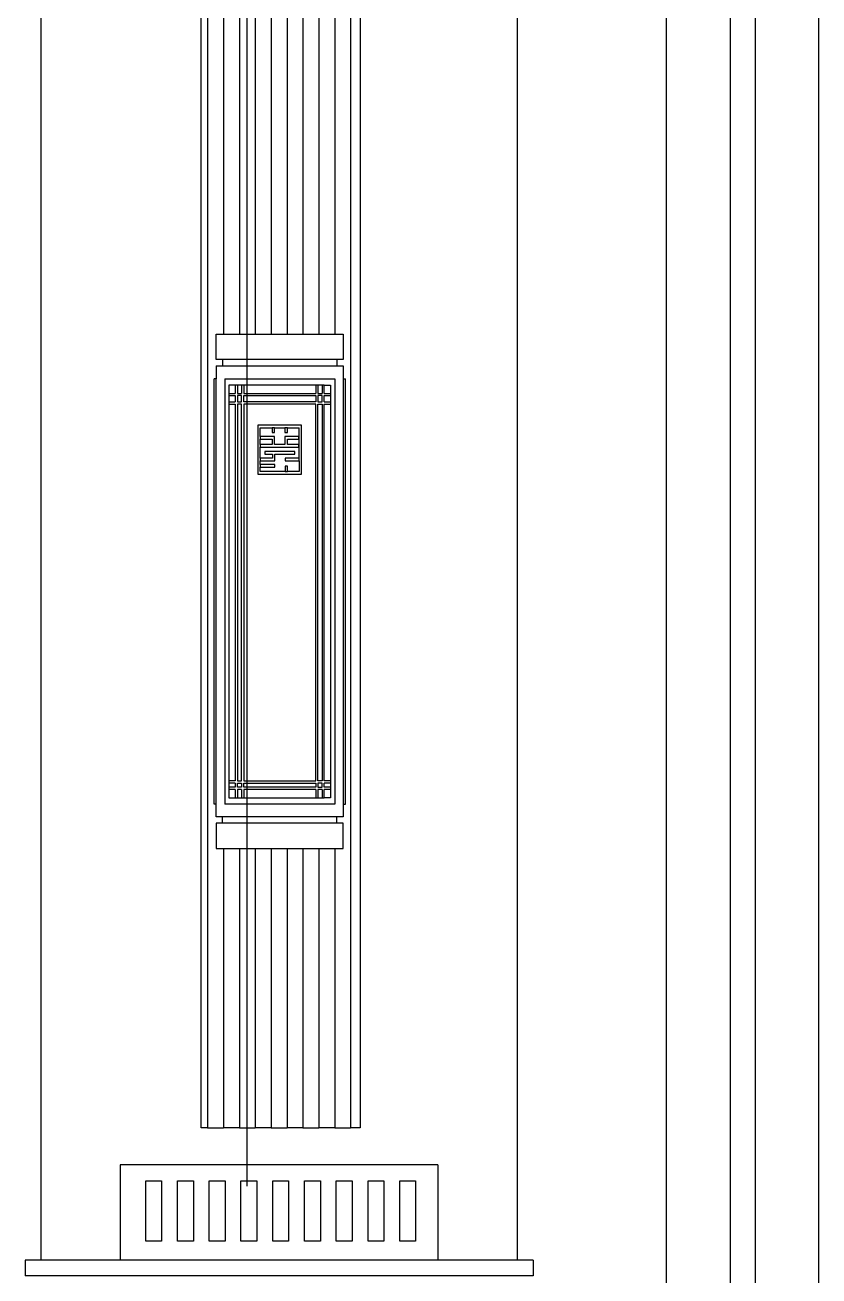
# Model space of a CAD drawing. Extents: x 44111 to 90315, y 4379 to 151689.
# Drawn here: x 65003 to 66253, y 132799 to 134769 of the extents above; entities that cross this region are included whole.
import ezdxf

# ---------------------------------------------------------------- set-up
doc = ezdxf.new("R2010")
doc.units = 0
doc.header["$LTSCALE"] = 1000
doc.header["$MEASUREMENT"] = 0
doc.linetypes.add('DOTE', pattern=[2.42, 2, -0.2, 0.02, -0.2])
for name, color, linetype in [('A-DOTE', 1, 'DOTE'), ('A-立面外墙材料填充', 8, 'Continuous'), ('A-立面看线', 50, 'Continuous')]:
    doc.layers.add(name, color=color, linetype=linetype)

msp = doc.modelspace()

# ---------------------------------------------------------------- linework, layer by layer
at = {"layer": 'A-DOTE'}
msp.add_line((65353.5, 130520.4), (65353.5, 142869.2), dxfattribs=at)
at = {"layer": 'A-立面外墙材料填充'}
for p, q in [((65281, 133032.2), (65281, 136625.6)), ((65291, 136625.6), (65291, 133032.2)), ((65516, 136625.6), (65516, 133032.2)), ((65531, 136625.6), (65531, 133032.2)), ((65316, 136388.3), (65316, 134282)), ((65491, 136383.1), (65491, 134282)), ((65341, 136362), (65341, 134282)), ((65466, 136356.7), (65466, 134282)), ((65366, 136335.7), (65366, 134282)), ((65441, 136330.4), (65441, 134282)), ((65391, 136309.4), (65391, 134282)), ((65416, 136304.1), (65416, 134282)), ((65304.5, 134242), (65304.5, 134282)), ((65304.5, 134282), (65316, 134282)), ((65316, 134282), (65341, 134282)), ((65341, 134282), (65366, 134282)), ((65366, 134282), (65391, 134282)), ((65391, 134282), (65416, 134282)), ((65416, 134282), (65441, 134282)), ((65441, 134282), (65466, 134282)), ((65466, 134282), (65491, 134282)), ((65491, 134282), (65504.5, 134282)), ((65504.5, 134282), (65504.5, 134242)), ((65314.5, 134242), (65304.5, 134242)), ((65494.5, 134242), (65314.5, 134242)), ((65314.5, 134242), (65314.5, 134232)), ((65504.5, 134242), (65494.5, 134242)), ((65494.5, 134242), (65494.5, 134232)), ((65304.5, 134232), (65314.5, 134232)), ((65304.5, 134232), (65304.5, 134212)), ((65314.5, 134232), (65494.5, 134232)), ((65494.5, 134232), (65504.5, 134232)), ((65504.5, 134232), (65504.5, 134212)), ((65304.5, 134212), (65301.2, 134212)), ((65301.2, 133542), (65301.2, 134212)), ((65304.5, 133542), (65304.5, 134212)), ((65317.9, 134212), (65491.2, 134212)), ((65317.9, 134212), (65317.9, 133542)), ((65324.5, 134202), (65324.5, 134188.7)), ((65334.5, 134202), (65324.5, 134202)), ((65337.9, 134202), (65334.5, 134202)), ((65334.5, 134202), (65334.5, 134188.7)), ((65337.9, 134202), (65337.9, 134188.7)), ((65344.5, 134202), (65337.9, 134202)), ((65347.9, 134202), (65344.5, 134202)), ((65344.5, 134202), (65344.5, 134188.7)), ((65347.9, 134202), (65347.9, 134188.7)), ((65461.2, 134202), (65347.9, 134202)), ((65464.5, 134202), (65461.2, 134202)), ((65461.2, 134202), (65461.2, 134188.7)), ((65464.5, 134202), (65464.5, 134188.7)), ((65471.2, 134202), (65464.5, 134202)), ((65474.5, 134202), (65471.2, 134202)), ((65471.2, 134202), (65471.2, 134188.7)), ((65474.5, 134202), (65484.5, 134202)), ((65474.5, 134188.7), (65474.5, 134202)), ((65484.5, 134202), (65484.5, 134188.7)), ((65491.2, 134212), (65491.2, 133542)), ((65504.5, 134212), (65507.9, 134212)), ((65504.5, 134212), (65504.5, 133542)), ((65507.9, 133542), (65507.9, 134212)), ((65324.5, 134188.7), (65334.5, 134188.7)), ((65324.5, 134188.7), (65324.5, 134185.3)), ((65324.5, 134185.3), (65324.5, 134175.3)), ((65324.5, 134185.3), (65334.5, 134185.3)), ((65324.5, 134175.3), (65334.5, 134175.3)), ((65324.5, 134175.3), (65324.5, 134172)), ((65334.5, 134185.3), (65334.5, 134175.3)), ((65337.9, 134188.7), (65344.5, 134188.7)), ((65344.5, 134185.3), (65337.9, 134185.3)), ((65337.9, 134185.3), (65337.9, 134175.3)), ((65337.9, 134175.3), (65344.5, 134175.3)), ((65344.5, 134175.3), (65344.5, 134185.3)), ((65347.9, 134188.7), (65461.2, 134188.7)), ((65347.9, 134175.3), (65347.9, 134185.3)), ((65347.9, 134185.3), (65461.2, 134185.3)), ((65461.2, 134175.3), (65347.9, 134175.3)), ((65461.2, 134185.3), (65461.2, 134175.3)), ((65464.5, 134188.7), (65471.2, 134188.7)), ((65471.2, 134185.3), (65464.5, 134185.3)), ((65464.5, 134185.3), (65464.5, 134175.3)), ((65464.5, 134175.3), (65471.2, 134175.3)), ((65471.2, 134175.3), (65471.2, 134185.3)), ((65474.5, 134188.7), (65484.5, 134188.7)), ((65474.5, 134175.3), (65474.5, 134185.3)), ((65474.5, 134185.3), (65484.5, 134185.3)), ((65474.5, 134175.3), (65484.5, 134175.3)), ((65484.5, 134188.7), (65484.5, 134185.3)), ((65484.5, 134185.3), (65484.5, 134175.3)), ((65484.5, 134175.3), (65484.5, 134172)), ((65324.5, 134172), (65324.5, 133578.7)), ((65324.5, 134172), (65334.5, 134172)), ((65334.5, 134172), (65334.5, 133578.7)), ((65344.5, 134172), (65337.9, 134172)), ((65337.9, 134172), (65337.9, 133578.7)), ((65344.5, 133578.7), (65344.5, 134172)), ((65461.2, 134172), (65347.9, 134172)), ((65347.9, 134172), (65347.9, 133578.7)), ((65461.2, 133578.7), (65461.2, 134172)), ((65464.5, 133578.7), (65464.5, 134172)), ((65464.5, 134172), (65471.2, 134172)), ((65466, 134174.9), (65466, 134174.9)), ((65471.2, 134172), (65471.2, 133578.7)), ((65474.5, 133578.7), (65474.5, 134172)), ((65474.5, 134172), (65484.5, 134172)), ((65484.5, 134172), (65484.5, 133578.7)), ((65438.9, 134138.7), (65370.2, 134138.7)), ((65370.2, 134138.7), (65370.2, 134061.9)), ((65438.9, 134061.9), (65438.9, 134138.7)), ((65373.9, 134121.2), (65373.9, 134134.5)), ((65373.9, 134134.5), (65392.5, 134134.5)), ((65396.2, 134121.2), (65373.9, 134121.2)), ((65373.9, 134121.2), (65373.9, 134117)), ((65373.9, 134117), (65392.5, 134117)), ((65373.9, 134108.3), (65373.9, 134117)), ((65392.5, 134134.5), (65392.5, 134127.3)), ((65396.2, 134134.5), (65392.5, 134134.5)), ((65392.5, 134127.3), (65396.2, 134127.3)), ((65392.5, 134127.3), (65396.2, 134127.3)), ((65392.5, 134117), (65392.5, 134108.3)), ((65396.2, 134127.3), (65396.2, 134134.5)), ((65396.2, 134134.5), (65412.8, 134134.5)), ((65396.2, 134108.3), (65396.2, 134121.2)), ((65412.8, 134134.5), (65412.8, 134127.3)), ((65416.5, 134134.5), (65412.8, 134134.5)), ((65412.8, 134127.3), (65416.5, 134127.3)), ((65434.7, 134121.2), (65412.8, 134121.2)), ((65412.8, 134121.2), (65412.8, 134108.3)), ((65416.5, 134127.3), (65416.5, 134134.5)), ((65416.5, 134134.5), (65435.2, 134134.5)), ((65416.5, 134117), (65434.7, 134117)), ((65416.5, 134108.3), (65416.5, 134117)), ((65434.7, 134117), (65434.7, 134121.2)), ((65435.2, 134086.9), (65435.2, 134134.5)), ((65392.5, 134108.3), (65373.9, 134108.3)), ((65373.9, 134108.3), (65373.9, 134104.1)), ((65373.9, 134104.1), (65434.7, 134104.1)), ((65373.9, 134086.7), (65373.9, 134104.1)), ((65428.2, 134097.5), (65381.3, 134097.5)), ((65381.3, 134097.5), (65381.3, 134093.3)), ((65412.8, 134108.3), (65396.2, 134108.3)), ((65434.7, 134108.3), (65416.5, 134108.3)), ((65428.2, 134093.3), (65428.2, 134097.5)), ((65434.7, 134104.1), (65434.7, 134108.3)), ((65393.1, 134086.7), (65373.9, 134086.7)), ((65373.9, 134086.7), (65373.9, 134082.5)), ((65373.9, 134082.5), (65396.8, 134082.5)), ((65373.9, 134076.9), (65373.9, 134082.5)), ((65396.8, 134076.9), (65373.9, 134076.9)), ((65373.9, 134076.9), (65373.9, 134072.7)), ((65381.3, 134093.3), (65393.1, 134093.3)), ((65393.1, 134093.3), (65393.1, 134086.7)), ((65396.8, 134082.5), (65396.8, 134093.3)), ((65396.8, 134093.3), (65428.2, 134093.3)), ((65396.8, 134072.7), (65396.8, 134076.9)), ((65435.2, 134086.9), (65413, 134086.9)), ((65413, 134086.9), (65413, 134082.8)), ((65413, 134082.8), (65435.2, 134082.8)), ((65435.2, 134082.8), (65435.2, 134086.9)), ((65435.2, 134082.8), (65435.2, 134066)), ((65370.2, 134061.9), (65438.9, 134061.9)), ((65373.9, 134072.7), (65396.8, 134072.7)), ((65373.9, 134066), (65373.9, 134072.7)), ((65413, 134066), (65373.9, 134066)), ((65413, 134074.3), (65413, 134066)), ((65416.7, 134074.3), (65413, 134074.3)), ((65413, 134066), (65416.7, 134066)), ((65416.7, 134066), (65416.7, 134074.3)), ((65435.2, 134066), (65416.7, 134066)), ((65324.5, 133578.7), (65324.5, 133575.3)), ((65334.5, 133578.7), (65324.5, 133578.7)), ((65334.5, 133575.3), (65324.5, 133575.3)), ((65324.5, 133575.3), (65324.5, 133568.7)), ((65324.5, 133568.7), (65324.5, 133565.3)), ((65334.5, 133568.7), (65324.5, 133568.7)), ((65334.5, 133565.3), (65324.5, 133565.3)), ((65324.5, 133565.3), (65324.5, 133552)), ((65334.5, 133575.3), (65334.5, 133568.7)), ((65334.5, 133565.3), (65334.5, 133552)), ((65337.9, 133578.7), (65344.5, 133578.7)), ((65337.9, 133568.7), (65337.9, 133575.3)), ((65337.9, 133575.3), (65344.5, 133575.3)), ((65344.5, 133568.7), (65337.9, 133568.7)), ((65337.9, 133565.3), (65337.9, 133552)), ((65344.5, 133565.3), (65337.9, 133565.3)), ((65344.5, 133575.3), (65344.5, 133568.7)), ((65344.5, 133565.3), (65344.5, 133552)), ((65347.9, 133578.7), (65461.2, 133578.7)), ((65347.9, 133568.7), (65347.9, 133575.3)), ((65347.9, 133575.3), (65461.2, 133575.3)), ((65461.2, 133568.7), (65347.9, 133568.7)), ((65347.9, 133565.3), (65347.9, 133552)), ((65461.2, 133565.3), (65347.9, 133565.3)), ((65461.2, 133575.3), (65461.2, 133568.7)), ((65461.2, 133565.3), (65461.2, 133552)), ((65471.2, 133578.7), (65464.5, 133578.7)), ((65471.2, 133575.3), (65464.5, 133575.3)), ((65464.5, 133575.3), (65464.5, 133568.7)), ((65464.5, 133568.7), (65471.2, 133568.7)), ((65464.5, 133565.3), (65464.5, 133552)), ((65471.2, 133565.3), (65464.5, 133565.3)), ((65471.2, 133568.7), (65471.2, 133575.3)), ((65471.2, 133565.3), (65471.2, 133552)), ((65484.5, 133578.7), (65474.5, 133578.7)), ((65484.5, 133575.3), (65474.5, 133575.3)), ((65474.5, 133568.7), (65474.5, 133575.3)), ((65484.5, 133568.7), (65474.5, 133568.7)), ((65484.5, 133565.3), (65474.5, 133565.3)), ((65474.5, 133552), (65474.5, 133565.3)), ((65484.5, 133578.7), (65484.5, 133575.3)), ((65484.5, 133575.3), (65484.5, 133568.7)), ((65484.5, 133568.7), (65484.5, 133565.3)), ((65484.5, 133565.3), (65484.5, 133552)), ((65324.5, 133552), (65334.5, 133552)), ((65334.5, 133552), (65337.9, 133552)), ((65337.9, 133552), (65344.5, 133552)), ((65344.5, 133552), (65347.9, 133552)), ((65347.9, 133552), (65461.2, 133552)), ((65461.2, 133552), (65464.5, 133552)), ((65464.5, 133552), (65471.2, 133552)), ((65471.2, 133552), (65474.5, 133552)), ((65484.5, 133552), (65474.5, 133552)), ((65304.5, 133542), (65301.2, 133542)), ((65304.5, 133522), (65304.5, 133542)), ((65491.2, 133542), (65317.9, 133542)), ((65504.5, 133542), (65507.9, 133542)), ((65504.5, 133542), (65504.5, 133522)), ((65314.5, 133522), (65304.5, 133522)), ((65314.5, 133512), (65304.5, 133512)), ((65304.5, 133512), (65304.5, 133472)), ((65314.5, 133512), (65314.5, 133522)), ((65494.5, 133522), (65314.5, 133522)), ((65494.5, 133512), (65314.5, 133512)), ((65494.5, 133512), (65494.5, 133522)), ((65504.5, 133522), (65494.5, 133522)), ((65504.5, 133512), (65494.5, 133512)), ((65504.5, 133472), (65504.5, 133512)), ((65304.5, 133472), (65316, 133472)), ((65316, 133472), (65316, 133032.2)), ((65316, 133472), (65341, 133472)), ((65341, 133472), (65341, 133032.2)), ((65341, 133472), (65366, 133472)), ((65366, 133472), (65366, 133032.2)), ((65366, 133472), (65391, 133472)), ((65391, 133472), (65391, 133032.2)), ((65391, 133472), (65416, 133472)), ((65416, 133472), (65416, 133032.2)), ((65416, 133472), (65441, 133472)), ((65441, 133472), (65441, 133032.2)), ((65441, 133472), (65466, 133472)), ((65466, 133472), (65466, 133032.2)), ((65466, 133472), (65491, 133472)), ((65491, 133472), (65491, 133032.2)), ((65491, 133472), (65504.5, 133472)), ((65291, 133032.2), (65281, 133032.2)), ((65291, 133032.2), (65316, 133032.2)), ((65341, 133032.2), (65316, 133032.2)), ((65341, 133032.2), (65366, 133032.2)), ((65391, 133032.2), (65366, 133032.2)), ((65391, 133032.2), (65416, 133032.2)), ((65441, 133032.2), (65416, 133032.2)), ((65441, 133032.2), (65466, 133032.2)), ((65491, 133032.2), (65466, 133032.2)), ((65491, 133032.2), (65516, 133032.2)), ((65531, 133032.2), (65516, 133032.2))]:
    msp.add_line(p, q, dxfattribs=at)
at = {"layer": 'A-立面看线'}
for p, q in [((66253.5, 132018.9), (66253.5, 138169.2)), ((66013.5, 132018.8), (66013.5, 138019.2)), ((66113.5, 137919.2), (66113.5, 132018.8)), ((66153.5, 132018.8), (66153.5, 137919.2)), ((65028.5, 137074.2), (65028.5, 132824.2)), ((65778.5, 137074.2), (65778.5, 132824.2)), ((65153.5, 132974.2), (65153.5, 132824.2)), ((65653.5, 132974.2), (65153.5, 132974.2)), ((65653.5, 132974.2), (65653.5, 132824.2)), ((65193.5, 132949.2), (65218.5, 132949.2)), ((65193.5, 132854.2), (65193.5, 132949.2)), ((65218.5, 132949.2), (65218.5, 132854.2)), ((65243.5, 132949.2), (65268.5, 132949.2)), ((65243.5, 132854.2), (65243.5, 132949.2)), ((65268.5, 132949.2), (65268.5, 132854.2)), ((65293.5, 132949.2), (65318.5, 132949.2)), ((65293.5, 132854.2), (65293.5, 132949.2)), ((65318.5, 132949.2), (65318.5, 132854.2)), ((65343.5, 132949.2), (65368.5, 132949.2)), ((65343.5, 132854.2), (65343.5, 132949.2)), ((65368.5, 132949.2), (65368.5, 132854.2)), ((65393.5, 132949.2), (65418.5, 132949.2)), ((65393.5, 132854.2), (65393.5, 132949.2)), ((65418.5, 132949.2), (65418.5, 132854.2)), ((65443.5, 132949.2), (65468.5, 132949.2)), ((65443.5, 132854.2), (65443.5, 132949.2)), ((65468.5, 132949.2), (65468.5, 132854.2)), ((65493.5, 132949.2), (65518.5, 132949.2)), ((65493.5, 132854.2), (65493.5, 132949.2)), ((65518.5, 132949.2), (65518.5, 132854.2)), ((65543.5, 132949.2), (65568.5, 132949.2)), ((65543.5, 132854.2), (65543.5, 132949.2)), ((65568.5, 132949.2), (65568.5, 132854.2)), ((65593.5, 132949.2), (65618.5, 132949.2)), ((65593.5, 132854.2), (65593.5, 132949.2)), ((65618.5, 132949.2), (65618.5, 132854.2)), ((65218.5, 132854.2), (65193.5, 132854.2)), ((65268.5, 132854.2), (65243.5, 132854.2)), ((65318.5, 132854.2), (65293.5, 132854.2)), ((65368.5, 132854.2), (65343.5, 132854.2)), ((65418.5, 132854.2), (65393.5, 132854.2)), ((65468.5, 132854.2), (65443.5, 132854.2)), ((65518.5, 132854.2), (65493.5, 132854.2)), ((65568.5, 132854.2), (65543.5, 132854.2)), ((65618.5, 132854.2), (65593.5, 132854.2)), ((65803.5, 132824.2), (65003.5, 132824.2)), ((65003.5, 132824.2), (65003.5, 132799.2)), ((65803.5, 132824.2), (65803.5, 132799.2)), ((65803.5, 132799.2), (65003.5, 132799.2))]:
    msp.add_line(p, q, dxfattribs=at)

doc.saveas('drawing.dxf')
